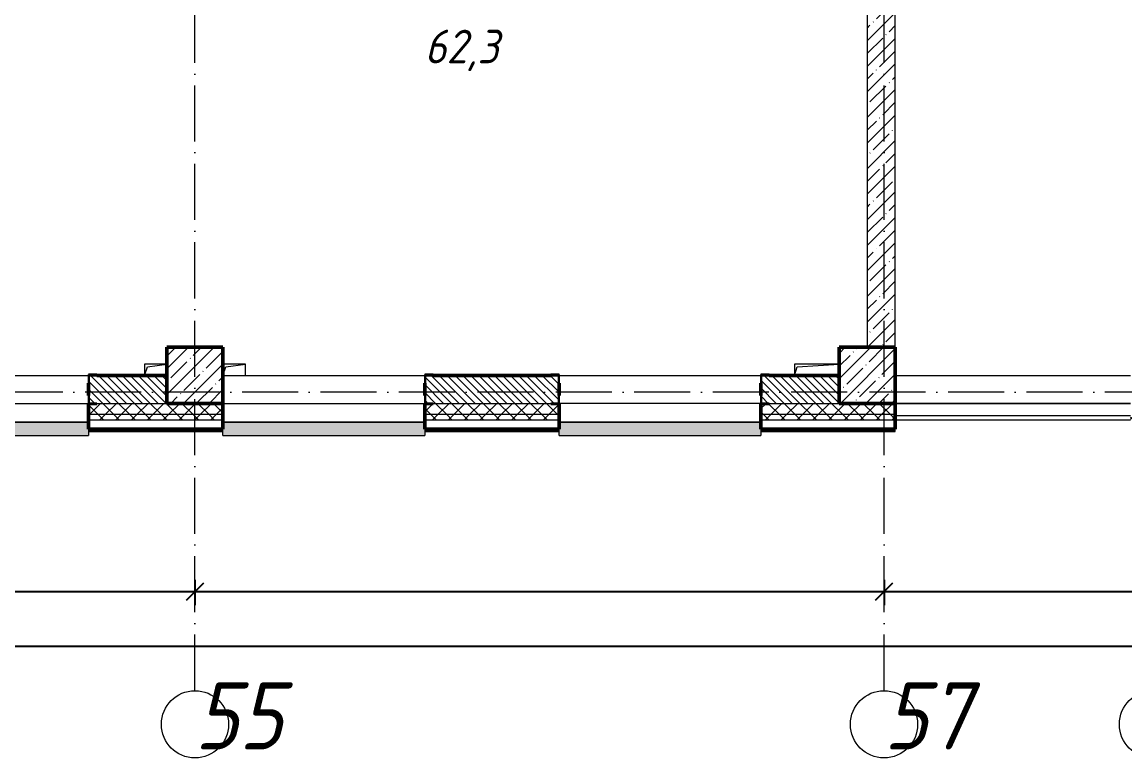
# Model space of a CAD drawing. Header units: millimetres. Extents: x -401725 to 250493, y 305116 to 802890.
# Drawn here: x -102908 to -93065, y 453933 to 460499 of the extents above; entities that cross this region are included whole.
import ezdxf

# ---------------------------------------------------------------- set-up
doc = ezdxf.new("R2010")
doc.units = ezdxf.units.MM
doc.linetypes.add('50_200_ШТРИХ_1Т_ш5_п1_п1_', pattern=[700, 500, -100, 0, -100])
for name, color, linetype, lineweight in [('A-____-____-DIMS', 7, 'Continuous', 9), ('A-GENM-____-MCUT', 7, 'Continuous', 25), ('A-GENM-____-OTLN', 7, 'Continuous', 9), ('A-GENM-____-OTLN-1', 7, 'Continuous', 25), ('A-GLAZ-____-OTLN', 7, 'Continuous', 9), ('A-WALL-____-MCUT-1', 7, 'Continuous', 9), ('A-WALL-____-MCUT-2', 7, 'Continuous', 50), ('A-WALL-____-MCUT-3', 7, 'Continuous', 9), ('A-WALL-____-OTLN', 7, 'Continuous', 9), ('A-WALL-____-PATT-1', 7, 'Continuous', 9), ('A-WALL-FNSH-MCUT-1', 7, 'Continuous', 9), ('S-COLS-____-MCUT', 7, 'Continuous', 50), ('S-COLS-____-OTLN', 7, 'Continuous', 9), ('S-GRID-____-IDEN', 7, 'Continuous', 9), ('S-GRID-____-OTLN-1', 7, '50_200_ШТРИХ_1Т_ш5_п1_п1_', 9)]:
    doc.layers.add(name, color=color, linetype=linetype, lineweight=lineweight)
doc.layers.add('A-AREA-IDEN-1', color=7, linetype='Continuous', lineweight=9, true_color=0x000000)
doc.layers.add('A-GLAZ-____-OTLN-1', color=7, linetype='Continuous', lineweight=9, true_color=0xc0c0c0)
doc.styles.add('ISOCPEUR_I', font='isocpeui.ttf', dxfattribs={"width": 0.9, "height": 2.5})
doc.dimstyles.new('ISO-2_5_0_9К_БОЛЬШОЙ_ОСИ', dxfattribs={"dimscale": 304.8, "dimtxt": 248.995294, "dimasz": 0.492126, "dimexe": 0.393701, "dimexo": 0, "dimgap": 0, "dimtad": 1, "dimdec": 0, "dimzin": 0, "dimdsep": 46, "dimtxsty": 'ISOCPEUR_I', "dimblk1": 'OBLIQUE', "dimblk2": 'OBLIQUE', "dimsah": 1, "dimcen": 0.09, "dimdle": 0.393701, "dimazin": 0, "dimtfac": 1, "dimtdec": 4, "dimtix": 1, "dimtmove": 0, "dimatfit": 3, "dimfxl": 1, "dimtvp": 1, "dimtolj": 1, "dimtzin": 0, "dimarcsym": 2})
pattern_1 = [(135, (-176515.067, 459015.94), (-35.35534, -35.35534), [])]
pattern_2 = [(45, (-176515.07, 459015.94), (-70.71068, 70.71068), []), (135, (-176515.07, 459015.94), (-70.71068, -70.71068), [])]

# ---------------------------------------------------------------- blocks, each defined once
blk = doc.blocks.new('BSC_Колонна _Прямоугольная - 500х500-V64-АР1_План отверстий 1 этажа в осях 1-64_А-ГГ')
at = {"layer": 'S-COLS-____-OTLN'}
h = blk.add_hatch(dxfattribs=at)
h.set_pattern_fill('FP_96', color=256, style=0, pattern_type=2)
h.set_pattern_definition([(45, (-75150, 1668.96), (-114.04925, 114.04925), []), (45, (-75035.95, 1668.96), (-114.04925, 114.04925), [201.613, -40.323, 3.353, -36.97])])
h.paths.add_polyline_path([(-250, -250), (250, -250), (250, 250), (-250, 250)], flags=0)
at = {"layer": 'S-COLS-____-MCUT'}
for p, q in [((250, 250), (-250, 250)), ((-250, 250), (-250, -250)), ((250, -250), (250, 250)), ((-250, -250), (250, -250))]:
    blk.add_line(p, q, dxfattribs=at)
blk = doc.blocks.new('BSC_Колонна _Прямоугольная - 500х500-V102-АР1_План отверстий 1 этажа в осях 1-64_А-ГГ')
at = {"layer": 'S-COLS-____-OTLN'}
h = blk.add_hatch(dxfattribs=at)
h.set_pattern_fill('FP_134', color=256, style=0, pattern_type=2)
h.set_pattern_definition([(45, (-81150, 1668.96), (-114.04925, 114.04925), []), (45, (-81035.95, 1668.96), (-114.04925, 114.04925), [201.613, -40.323, 3.353, -36.97])])
h.paths.add_polyline_path([(-250, -250), (250, -250), (250, 250), (-250, 250)], flags=0)
at = {"layer": 'S-COLS-____-MCUT'}
for p, q in [((250, 250), (-250, 250)), ((-250, 250), (-250, -250)), ((250, -250), (250, 250)), ((-250, -250), (250, -250))]:
    blk.add_line(p, q, dxfattribs=at)
blk = doc.blocks.new('Фахверк_СКБ_Уголок - 250_2700-27497298-АР1_План отверстий 1 этажа в осях 1-64_А-ГГ')
at = {"layer": 'A-GENM-____-MCUT'}
for p, q in [((200, 181), (125, 181)), ((125, 181), (125, 106)), ((125, 106), (131, 106)), ((131, 106), (131, 175)), ((131, 175), (200, 175)), ((200, 175), (200, 181)), ((131, -6), (125, -6)), ((125, -6), (125, -81)), ((125, -81), (200, -81)), ((131, -75), (131, -6)), ((200, -75), (131, -75)), ((200, -81), (200, -75))]:
    blk.add_line(p, q, dxfattribs=at)
blk = doc.blocks.new('AR_Отверстие прямоугольное _в плите_ - AR_Отверстие прямоугольное _в плите_-30511751-АР1_План отверстий 1 этажа в осях 1-64_А-ГГ')
at = {"layer": 'A-GENM-____-OTLN'}
for p, q in [((200, 50), (-200, 50)), ((-200, 50), (-200, -50)), ((-200, -50), (-175, 25)), ((-175, 25), (200, 50))]:
    blk.add_line(p, q, dxfattribs=at)
blk = doc.blocks.new('AR_Отверстие прямоугольное _в плите_ - AR_Отверстие прямоугольное _в плите_-30511715-АР1_План отверстий 1 этажа в осях 1-64_А-ГГ')
at = {"layer": 'A-GENM-____-OTLN'}
for p, q in [((100, 50), (-100, 50)), ((-100, 50), (-100, -50)), ((-100, -50), (-75, 25)), ((-75, 25), (100, 50))]:
    blk.add_line(p, q, dxfattribs=at)
blk = doc.blocks.new('AR_Отверстие прямоугольное _в плите_ - AR_Отверстие прямоугольное _в плите_-V170-АР1_План отверстий 1 этажа в осях 1-64_А-ГГ')
at = {"layer": 'A-GENM-____-OTLN'}
for p, q in [((100, 50), (-100, 50)), ((-100, -50), (-75, 25)), ((-75, 25), (100, 50)), ((100, -50), (100, 50))]:
    blk.add_line(p, q, dxfattribs=at)
blk = doc.blocks.new('Отлив_СКБ - Отлив витража_120_НВФ-V210-АР1_План отверстий 1 этажа в осях 1-64_А-ГГ')
at = {"layer": 'A-GLAZ-____-OTLN-1'}
for points in [[(0, -2), (1800, -2), (1800, 0), (0, 0)], [(51.1, -120), (1800, -120), (1800, -2), (0, -2), (0, -120)]]:
    blk.add_hatch(color=256, dxfattribs=at).paths.add_polyline_path(points, flags=0)
at = {"layer": 'A-GLAZ-____-OTLN'}
for p, q in [((0, 0), (1800, 0)), ((1800, -2), (0, -2)), ((0, -120), (0, -83)), ((1800, -83), (1800, -120)), ((0, -120), (1800, -120))]:
    blk.add_line(p, q, dxfattribs=at)
blk = doc.blocks.new('Ось сетки - Круг_Ø6_00__ISO-2_5_0_9K_-25732049-АР1_План отверстий 1 этажа в осях 1-64_А-ГГ')
at = {"layer": 'S-GRID-____-IDEN'}
blk.add_circle((0, 0), 3, dxfattribs=at)
blk = doc.blocks.new('_Oblique')
at = {"color": 0, "linetype": 'ByBlock', "lineweight": -2}
blk.add_line((-0.5, -0.5), (0.5, 0.5), dxfattribs=at)
blk = doc.blocks.new('*D13344')
at = {"layer": 'A-____-____-DIMS', "color": 0, "lineweight": -2, "transparency": 16777216}
for p, q in [((-104365.1, 455523.5), (-104365.1, 455297.4)), ((-101365.1, 455523.5), (-101365.1, 455297.4)), ((-104485.1, 455417.4), (-101245.1, 455417.4))]:
    blk.add_line(p, q, dxfattribs=at)
at = {"layer": 'Defpoints', "color": 0, "transparency": 16777216}
for p in [(-104365.1, 455523.5), (-101365.1, 455523.5), (-101365.1, 455417.4)]:
    blk.add_point(p, dxfattribs=at)
at = {"layer": 'A-____-____-DIMS', "color": 0, "lineweight": -2, "transparency": 16777216, "xscale": 150, "yscale": 150, "zscale": 150, "rotation": 180}
blk.add_blockref('_Oblique', (-104365.1, 455417.4), dxfattribs=at)
at = {"layer": 'A-____-____-DIMS', "color": 0, "lineweight": -2, "transparency": 16777216, "xscale": 150, "yscale": 150, "zscale": 150}
blk.add_blockref('_Oblique', (-101365.1, 455417.4), dxfattribs=at)
at = {"layer": 'A-____-____-DIMS', "color": 0, "transparency": 16777216, "insert": (-102865.1, 455418.7), "char_height": 2.5, "width": 758.478, "attachment_point": 5, "style": 'ISOCPEUR_I'}
blk.add_mtext('\\A1;3000', dxfattribs=at)
blk = doc.blocks.new('*D13345')
at = {"layer": 'A-____-____-DIMS', "color": 0, "lineweight": -2, "transparency": 16777216}
for p, q in [((-101365.1, 455523.5), (-101365.1, 455297.4)), ((-95215.1, 455523.5), (-95215.1, 455297.4)), ((-101485.1, 455417.4), (-95095.1, 455417.4))]:
    blk.add_line(p, q, dxfattribs=at)
at = {"layer": 'Defpoints', "color": 0, "transparency": 16777216}
for p in [(-101365.1, 455523.5), (-95215.1, 455523.5), (-95215.1, 455417.4)]:
    blk.add_point(p, dxfattribs=at)
at = {"layer": 'A-____-____-DIMS', "color": 0, "lineweight": -2, "transparency": 16777216, "xscale": 150, "yscale": 150, "zscale": 150, "rotation": 180}
blk.add_blockref('_Oblique', (-101365.1, 455417.4), dxfattribs=at)
at = {"layer": 'A-____-____-DIMS', "color": 0, "lineweight": -2, "transparency": 16777216, "xscale": 150, "yscale": 150, "zscale": 150}
blk.add_blockref('_Oblique', (-95215.1, 455417.4), dxfattribs=at)
at = {"layer": 'A-____-____-DIMS', "color": 0, "transparency": 16777216, "insert": (-98290.1, 455418.7), "char_height": 2.5, "width": 701.018, "attachment_point": 5, "style": 'ISOCPEUR_I'}
blk.add_mtext('\\A1;6150', dxfattribs=at)
blk = doc.blocks.new('*D13346')
at = {"layer": 'A-____-____-DIMS', "color": 0, "lineweight": -2, "transparency": 16777216}
for p, q in [((-95215.1, 455523.5), (-95215.1, 455297.4)), ((-92815.1, 455523.5), (-92815.1, 455297.4)), ((-95335.1, 455417.4), (-92695.1, 455417.4))]:
    blk.add_line(p, q, dxfattribs=at)
at = {"layer": 'Defpoints', "color": 0, "transparency": 16777216}
for p in [(-95215.1, 455523.5), (-92815.1, 455523.5), (-92815.1, 455417.4)]:
    blk.add_point(p, dxfattribs=at)
at = {"layer": 'A-____-____-DIMS', "color": 0, "lineweight": -2, "transparency": 16777216, "xscale": 150, "yscale": 150, "zscale": 150, "rotation": 180}
blk.add_blockref('_Oblique', (-95215.1, 455417.4), dxfattribs=at)
at = {"layer": 'A-____-____-DIMS', "color": 0, "lineweight": -2, "transparency": 16777216, "xscale": 150, "yscale": 150, "zscale": 150}
blk.add_blockref('_Oblique', (-92815.1, 455417.4), dxfattribs=at)
at = {"layer": 'A-____-____-DIMS', "color": 0, "transparency": 16777216, "insert": (-94015.1, 455418.7), "char_height": 2.5, "width": 781.462, "attachment_point": 5, "style": 'ISOCPEUR_I'}
blk.add_mtext('\\A1;2400', dxfattribs=at)
blk = doc.blocks.new('*D13351')
at = {"layer": 'A-____-____-DIMS', "color": 0, "lineweight": -2, "transparency": 16777216}
for p, q in [((-178865.1, 455035.3), (-178865.1, 454809.2)), ((-75365.1, 455035.3), (-75365.1, 454809.2)), ((-178985.1, 454929.2), (-75245.1, 454929.2))]:
    blk.add_line(p, q, dxfattribs=at)
at = {"layer": 'Defpoints', "color": 0, "transparency": 16777216}
for p in [(-178865.1, 455035.3), (-75365.1, 455035.3), (-75365.1, 454929.2)]:
    blk.add_point(p, dxfattribs=at)
at = {"layer": 'A-____-____-DIMS', "color": 0, "lineweight": -2, "transparency": 16777216, "xscale": 150, "yscale": 150, "zscale": 150, "rotation": 180}
blk.add_blockref('_Oblique', (-178865.1, 454929.2), dxfattribs=at)
at = {"layer": 'A-____-____-DIMS', "color": 0, "lineweight": -2, "transparency": 16777216, "xscale": 150, "yscale": 150, "zscale": 150}
blk.add_blockref('_Oblique', (-75365.1, 454929.2), dxfattribs=at)
at = {"layer": 'A-____-____-DIMS', "color": 0, "transparency": 16777216, "insert": (-127115.1, 454930.5), "char_height": 2.5, "width": 1080.257, "attachment_point": 5, "style": 'ISOCPEUR_I'}
blk.add_mtext('\\A1;103500', dxfattribs=at)

msp = doc.modelspace()

# ---------------------------------------------------------------- hatches: boundary and pattern name
at = {"layer": 'A-WALL-____-PATT-1'}
h = msp.add_hatch(dxfattribs=at)
h.set_pattern_fill('FP_27', color=256, style=0, pattern_type=2)
h.set_pattern_definition([(45, (-176515.07, 459015.94), (-114.04925, 114.04925), []), (45, (-176401.02, 459015.94), (-114.04925, 114.04925), [201.612, -40.322, 3.353, -36.97])])
h.paths.add_polyline_path([(-95226.6603, 457596.983), (-95115.0675, 457596.983), (-95115.0675, 465096.983), (-95365.0675, 465096.983), (-95365.0675, 457596.983)], flags=0)
h = msp.add_hatch(dxfattribs=at)
h.set_pattern_fill('FP_6', color=256, style=0, pattern_type=2)
h.set_pattern_definition(pattern_1)
h.paths.add_polyline_path([(-102296.5175, 457096.983), (-101615.0675, 457096.983), (-101615.0675, 457346.983), (-102309.0675, 457346.983), (-102309.0675, 457277.983), (-102315.0675, 457277.983), (-102315.0675, 457165.983), (-102309.0675, 457165.983), (-102309.0675, 457096.983)], flags=0)
h = msp.add_hatch(dxfattribs=at)
h.set_pattern_fill('FP_6', color=256, style=0, pattern_type=2)
h.set_pattern_definition(pattern_1)
h.paths.add_polyline_path([(-95615.0675, 457096.983), (-95615.0675, 457346.983), (-96309.0675, 457346.983), (-96309.0675, 457277.983), (-96315.0675, 457277.983), (-96315.0675, 457165.983), (-96309.0675, 457165.983), (-96309.0675, 457096.983), (-96110.3925, 457096.983)], flags=0)
h.paths.add_polyline_path([(-98761.5889, 457096.983), (-98121.0675, 457096.983), (-98121.0675, 457165.983), (-98115.0675, 457165.983), (-98115.0675, 457277.983), (-98121.0675, 457277.983), (-98121.0675, 457346.983), (-99309.0675, 457346.983), (-99309.0675, 457277.983), (-99315.0675, 457277.983), (-99315.0675, 457165.983), (-99309.0675, 457165.983), (-99309.0675, 457096.983), (-99240.0675, 457096.983)], flags=0)
h = msp.add_hatch(dxfattribs=at)
h.set_pattern_fill('FP_1', color=256, style=0, pattern_type=2)
h.set_pattern_definition(pattern_2)
h.paths.add_polyline_path([(-75784.5532, 456996.983), (-75265.0675, 456996.983), (-75265.0675, 457096.983), (-84290.0675, 457096.983), (-84290.0675, 457090.983), (-84365.0675, 457090.983), (-84365.0675, 456996.983), (-77552.0174, 456996.983)], flags=0)
h.paths.add_polyline_path([(-86389.3389, 456996.983), (-86165.0675, 456996.983), (-86165.0675, 457090.983), (-86240.0675, 457090.983), (-86240.0675, 457096.983), (-91015.0675, 457096.983), (-91015.0675, 456996.983), (-87273.071, 456996.983)], flags=0)
h.paths.add_polyline_path([(-92415.0675, 456996.983), (-92415.0675, 457096.983), (-93015.0675, 457096.983), (-93015.0675, 456996.983)], flags=0)
h.paths.add_polyline_path([(-95115.0675, 456996.983), (-95115.0675, 457096.983), (-96240.0675, 457096.983), (-96240.0675, 457090.983), (-96315.0675, 457090.983), (-96315.0675, 456996.983), (-95226.6603, 456996.983)], flags=0)
h.paths.add_polyline_path([(-98115.0675, 456996.983), (-98115.0675, 457090.983), (-98190.0675, 457090.983), (-98190.0675, 457096.983), (-99240.0675, 457096.983), (-99240.0675, 457090.983), (-99315.0675, 457090.983), (-99315.0675, 456996.983), (-98761.5889, 456996.983)], flags=0)
h.paths.add_polyline_path([(-102240.0675, 456996.983), (-101115.0675, 456996.983), (-101115.0675, 457096.983), (-102240.0675, 457096.983), (-102240.0675, 457090.983), (-102315.0675, 457090.983), (-102315.0675, 456996.983), (-102296.5175, 456996.983)], flags=0)
h.paths.add_polyline_path([(-104115.0675, 456996.983), (-104115.0675, 457096.983), (-105440.0675, 457096.983), (-105440.0675, 457090.983), (-105515.0675, 457090.983), (-105515.0675, 456996.983), (-104947.7139, 456996.983)], flags=0)
h.paths.add_polyline_path([(-107598.9103, 456996.983), (-107315.0675, 456996.983), (-107315.0675, 457090.983), (-107390.0675, 457090.983), (-107390.0675, 457096.983), (-108440.0675, 457096.983), (-108440.0675, 457090.983), (-108515.0675, 457090.983), (-108515.0675, 456996.983), (-107665.0675, 456996.983)], flags=0)
h.paths.add_polyline_path([(-113785.0353, 456996.983), (-113315.0675, 456996.983), (-113315.0675, 457090.983), (-113390.0675, 457090.983), (-113390.0675, 457096.983), (-114440.0675, 457096.983), (-114440.0675, 457090.983), (-114515.0675, 457090.983), (-114515.0675, 456996.983), (-114165.0675, 456996.983)], flags=0)
h.paths.add_polyline_path([(-116315.0675, 456996.983), (-116315.0675, 457090.983), (-116390.0675, 457090.983), (-116390.0675, 457096.983), (-117440.0675, 457096.983), (-117440.0675, 457090.983), (-117515.0675, 457090.983), (-117515.0675, 456996.983), (-116436.2318, 456996.983)], flags=0)
h.paths.add_polyline_path([(-119971.1603, 456996.983), (-119315.0675, 456996.983), (-119315.0675, 457090.983), (-119390.0675, 457090.983), (-119390.0675, 457096.983), (-120440.0675, 457096.983), (-120440.0675, 457090.983), (-120515.0675, 457090.983), (-120515.0675, 456996.983), (-120440.0675, 456996.983)], flags=0)
h.paths.add_polyline_path([(-122622.3568, 456996.983), (-122315.0675, 456996.983), (-122315.0675, 457090.983), (-122390.0675, 457090.983), (-122390.0675, 457096.983), (-123440.0675, 457096.983), (-123440.0675, 457090.983), (-123515.0675, 457090.983), (-123515.0675, 456996.983), (-122665.0675, 456996.983)], flags=0)
h.paths.add_polyline_path([(-126165.0675, 456996.983), (-125315.0675, 456996.983), (-125315.0675, 457090.983), (-125390.0675, 457090.983), (-125390.0675, 457096.983), (-126440.0675, 457096.983), (-126440.0675, 457090.983), (-126515.0675, 457090.983), (-126515.0675, 456996.983), (-126440.0675, 456996.983)], flags=0)
h.paths.add_polyline_path([(-128321.0675, 456996.983), (-128315.0675, 456996.983), (-128315.0675, 457090.983), (-128390.0675, 457090.983), (-128390.0675, 457096.983), (-129440.0675, 457096.983), (-129440.0675, 457090.983), (-129515.0675, 457090.983), (-129515.0675, 456996.983), (-128390.0675, 456996.983)], flags=0)
h.paths.add_polyline_path([(-131459.6782, 456996.983), (-131315.0675, 456996.983), (-131315.0675, 457090.983), (-131390.0675, 457090.983), (-131390.0675, 457096.983), (-132440.0675, 457096.983), (-132440.0675, 457090.983), (-132515.0675, 457090.983), (-132515.0675, 456996.983), (-131665.0675, 456996.983)], flags=0)
h.paths.add_polyline_path([(-134390.0675, 456996.983), (-134315.0675, 456996.983), (-134315.0675, 457090.983), (-134390.0675, 457090.983), (-134390.0675, 457096.983), (-135440.0675, 457096.983), (-135440.0675, 457090.983), (-135515.0675, 457090.983), (-135515.0675, 456996.983), (-134665.0675, 456996.983)], flags=0)
h.paths.add_polyline_path([(-137645.8032, 456996.983), (-137315.0675, 456996.983), (-137315.0675, 457090.983), (-137390.0675, 457090.983), (-137390.0675, 457096.983), (-138180.0675, 457096.983), (-138180.0675, 456996.983), (-137665.0675, 456996.983)], flags=0)
h.paths.add_polyline_path([(-138200.0675, 456996.983), (-138200.0675, 457096.983), (-138719.0675, 457096.983), (-138719.0675, 456996.983), (-138529.5354, 456996.983)], flags=0)
h.paths.add_polyline_path([(-150018.0532, 456996.983), (-149515.0675, 456996.983), (-149515.0675, 457090.983), (-149590.0675, 457090.983), (-149590.0675, 457096.983), (-150719.0675, 457096.983), (-150719.0675, 456996.983)], flags=0)
h.paths.add_polyline_path([(-152590.0675, 456996.983), (-152515.0675, 456996.983), (-152515.0675, 457090.983), (-152590.0675, 457090.983), (-152590.0675, 457096.983), (-153640.0675, 457096.983), (-153640.0675, 457090.983), (-153715.0675, 457090.983), (-153715.0675, 457096.983), (-153719.0675, 457096.983), (-153719.0675, 456996.983), (-153552.9818, 456996.983)], flags=0)
h.paths.add_polyline_path([(-155515.0675, 456996.983), (-155515.0675, 457090.983), (-155590.0675, 457090.983), (-155590.0675, 457096.983), (-156719.0675, 457096.983), (-156719.0675, 456996.983), (-156204.1782, 456996.983)], flags=0)
h.paths.add_polyline_path([(-158515.0675, 456996.983), (-158515.0675, 457090.983), (-158590.0675, 457090.983), (-158590.0675, 457096.983), (-159719.0675, 457096.983), (-159719.0675, 456996.983), (-158855.3747, 456996.983)], flags=0)
h.paths.add_polyline_path([(-162115.0675, 456996.983), (-161515.0675, 456996.983), (-161515.0675, 457090.983), (-161590.0675, 457090.983), (-161590.0675, 457096.983), (-162640.0675, 457096.983), (-162640.0675, 457090.983), (-162715.0675, 457090.983), (-162715.0675, 457096.983), (-162719.0675, 457096.983), (-162719.0675, 456996.983), (-162390.3032, 456996.983)], flags=0)
h.paths.add_polyline_path([(-163721.0675, 456996.983), (-163715.0675, 456996.983), (-163715.0675, 457090.983), (-163790.0675, 457090.983), (-163790.0675, 457096.983), (-169040.0675, 457096.983), (-169040.0675, 457090.983), (-169115.0675, 457090.983), (-169115.0675, 456996.983), (-163790.0675, 456996.983)], flags=0)
h.paths.add_polyline_path([(-171227.6247, 456996.983), (-170111.0675, 456996.983), (-170111.0675, 457096.983), (-170115.0675, 457096.8941), (-170115.0675, 457090.983), (-170190.0675, 457090.983), (-170190.0675, 457096.983), (-174615.0675, 457096.983), (-174615.0675, 456996.983), (-172995.089, 456996.983)], flags=0)
h.paths.add_polyline_path([(-176015.0675, 456996.983), (-176015.0675, 457096.983), (-176615.0675, 457096.983), (-176615.0675, 456996.983), (-176530.0175, 456996.983)], flags=0)
h.paths.add_polyline_path([(-178965.0675, 456996.983), (-178715.0675, 456996.983), (-178715.0675, 457096.983), (-178965.0675, 457096.983)], flags=0)
h = msp.add_hatch(dxfattribs=at)
h.set_pattern_fill('FP_1', color=256, style=0, pattern_type=2)
h.set_pattern_definition(pattern_2)
h.paths.add_polyline_path([(-75784.5532, 456946.983), (-75165.0675, 456946.983), (-75165.0675, 456996.983), (-84365.0675, 456996.983), (-84365.0675, 456946.983), (-77552.0174, 456946.983)], flags=0)
h.paths.add_polyline_path([(-87273.071, 456946.983), (-86165.0675, 456946.983), (-86165.0675, 456996.983), (-91015.0675, 456996.983), (-91015.0675, 456946.983), (-88156.8032, 456946.983)], flags=0)
h.paths.add_polyline_path([(-93015.0675, 456946.983), (-92415.0675, 456946.983), (-92415.0675, 456996.983), (-93015.0675, 456996.983)], flags=0)
h.paths.add_polyline_path([(-96315.0675, 456946.983), (-95115.0675, 456946.983), (-95115.0675, 456996.983), (-96315.0675, 456996.983)], flags=0)
h.paths.add_polyline_path([(-98761.5889, 456946.983), (-98115.0675, 456946.983), (-98115.0675, 456996.983), (-99315.0675, 456996.983), (-99315.0675, 456946.983)], flags=0)
h.paths.add_polyline_path([(-102296.5175, 456946.983), (-101115.0675, 456946.983), (-101115.0675, 456996.983), (-102315.0675, 456996.983), (-102315.0675, 456946.983)], flags=0)
h.paths.add_polyline_path([(-104115.0675, 456946.983), (-104115.0675, 456996.983), (-105515.0675, 456996.983), (-105515.0675, 456946.983), (-104947.7139, 456946.983)], flags=0)
h.paths.add_polyline_path([(-107315.0675, 456946.983), (-107315.0675, 456996.983), (-108515.0675, 456996.983), (-108515.0675, 456946.983), (-107598.9103, 456946.983)], flags=0)
h.paths.add_polyline_path([(-114515.0675, 456946.983), (-113315.0675, 456946.983), (-113315.0675, 456996.983), (-114515.0675, 456996.983)], flags=0)
h.paths.add_polyline_path([(-116315.0675, 456946.983), (-116315.0675, 456996.983), (-117515.0675, 456996.983), (-117515.0675, 456946.983), (-116436.2318, 456946.983)], flags=0)
h.paths.add_polyline_path([(-119971.1603, 456946.983), (-119315.0675, 456946.983), (-119315.0675, 456996.983), (-120515.0675, 456996.983), (-120515.0675, 456946.983)], flags=0)
h.paths.add_polyline_path([(-122315.0675, 456946.983), (-122315.0675, 456996.983), (-123515.0675, 456996.983), (-123515.0675, 456946.983), (-122622.3568, 456946.983)], flags=0)
h.paths.add_polyline_path([(-125315.0675, 456946.983), (-125315.0675, 456996.983), (-126515.0675, 456996.983), (-126515.0675, 456946.983), (-126157.2854, 456946.983)], flags=0)
h.paths.add_polyline_path([(-128315.0675, 456946.983), (-128315.0675, 456996.983), (-129515.0675, 456996.983), (-129515.0675, 456946.983), (-128808.4818, 456946.983)], flags=0)
h.paths.add_polyline_path([(-132515.0675, 456946.983), (-131315.0675, 456946.983), (-131315.0675, 456996.983), (-132515.0675, 456996.983)], flags=0)
h.paths.add_polyline_path([(-135515.0675, 456946.983), (-134315.0675, 456946.983), (-134315.0675, 456996.983), (-135515.0675, 456996.983)], flags=0)
h.paths.add_polyline_path([(-138180.0675, 456946.983), (-137315.0675, 456946.983), (-137315.0675, 456996.983), (-138180.0675, 456996.983)], flags=0)
h.paths.add_polyline_path([(-138719.0675, 456946.983), (-138200.0675, 456946.983), (-138200.0675, 456996.983), (-138719.0675, 456996.983)], flags=0)
h.paths.add_polyline_path([(-150018.0532, 456946.983), (-149515.0675, 456946.983), (-149515.0675, 456996.983), (-150719.0675, 456996.983), (-150719.0675, 456946.983)], flags=0)
h.paths.add_polyline_path([(-153719.0675, 456946.983), (-152515.0675, 456946.983), (-152515.0675, 456996.983), (-153719.0675, 456996.983)], flags=0)
h.paths.add_polyline_path([(-156719.0675, 456946.983), (-155515.0675, 456946.983), (-155515.0675, 456996.983), (-156719.0675, 456996.983)], flags=0)
h.paths.add_polyline_path([(-158515.0675, 456946.983), (-158515.0675, 456996.983), (-159719.0675, 456996.983), (-159719.0675, 456946.983), (-158855.3747, 456946.983)], flags=0)
h.paths.add_polyline_path([(-161515.0675, 456946.983), (-161515.0675, 456996.983), (-162719.0675, 456996.983), (-162719.0675, 456946.983), (-162390.3032, 456946.983)], flags=0)
h.paths.add_polyline_path([(-164157.7675, 456946.983), (-163715.0675, 456946.983), (-163715.0675, 456996.983), (-169115.0675, 456996.983), (-169115.0675, 456946.983), (-165925.2318, 456946.983)], flags=0)
h.paths.add_polyline_path([(-171227.6247, 456946.983), (-170111.0675, 456946.983), (-170111.0675, 456996.983), (-174615.0675, 456996.983), (-174615.0675, 456946.983), (-172995.089, 456946.983)], flags=0)
h.paths.add_polyline_path([(-176015.0675, 456946.983), (-176015.0675, 456996.983), (-176615.0675, 456996.983), (-176615.0675, 456946.983), (-176530.0175, 456946.983)], flags=0)
h.paths.add_polyline_path([(-178965.0675, 456946.983), (-178715.0675, 456946.983), (-178715.0675, 456996.983), (-178965.0675, 456996.983)], flags=0)
h = msp.add_hatch(dxfattribs=at)
h.set_pattern_fill('FP_3', color=256, style=0, pattern_type=2)
h.set_pattern_definition([(45, (-176515.07, 459015.94), (-85.53659, 85.53659), []), (45, (-176458.04, 459015.94), (-85.53659, 85.53659), [])])
h.paths.add_polyline_path([(-75035.0675, 456846.983), (-75035.0675, 456866.983), (-84365.0675, 456866.983), (-84365.0675, 456846.983), (-75784.5532, 456846.983)], flags=0)
h.paths.add_polyline_path([(-86389.3389, 456846.983), (-86165.0675, 456846.983), (-86165.0675, 456866.983), (-91015.0675, 456866.983), (-91015.0675, 456846.983), (-87273.071, 456846.983)], flags=0)
h.paths.add_polyline_path([(-92415.0675, 456846.983), (-92415.0675, 456866.983), (-93015.0675, 456866.983), (-93015.0675, 456846.983)], flags=0)
h.paths.add_polyline_path([(-96315.0675, 456846.983), (-95115.0675, 456846.983), (-95115.0675, 456866.983), (-96315.0675, 456866.983)], flags=0)
h.paths.add_polyline_path([(-98115.0675, 456846.983), (-98115.0675, 456866.983), (-99315.0675, 456866.983), (-99315.0675, 456846.983), (-98761.5889, 456846.983)], flags=0)
h.paths.add_polyline_path([(-101115.0675, 456846.983), (-101115.0675, 456866.983), (-102315.0675, 456866.983), (-102315.0675, 456846.983), (-102296.5175, 456846.983)], flags=0)
h.paths.add_polyline_path([(-104115.0675, 456846.983), (-104115.0675, 456866.983), (-104630.0675, 456866.983), (-104630.0675, 456846.983)], flags=0)

# ---------------------------------------------------------------- linework, layer by layer
at = {"layer": 'A-WALL-____-MCUT-1'}
for p, q in [((-95365.0675, 465096.983), (-95365.0675, 457596.983)), ((-95115.0675, 457596.983), (-95115.0675, 464846.983))]:
    msp.add_line(p, q, dxfattribs=at)
at = {"layer": 'A-WALL-____-MCUT-2'}
for p, q in [((-101615.0675, 457346.983), (-102240.0675, 457346.983)), ((-98190.0675, 457346.983), (-99240.0675, 457346.983)), ((-95615.0675, 457346.983), (-96240.0675, 457346.983)), ((-102315.0675, 457277.983), (-102315.0675, 457165.983)), ((-99315.0675, 457277.983), (-99315.0675, 457165.983)), ((-98115.0675, 457165.983), (-98115.0675, 457277.983)), ((-96315.0675, 457277.983), (-96315.0675, 457165.983)), ((-102315.0675, 457090.983), (-102315.0675, 456866.983)), ((-101115.0675, 456866.983), (-101115.0675, 457096.983)), ((-99315.0675, 457090.983), (-99315.0675, 456866.983)), ((-98115.0675, 456866.983), (-98115.0675, 457090.983)), ((-96315.0675, 457090.983), (-96315.0675, 456866.983)), ((-95115.0675, 456866.983), (-95115.0675, 457096.983)), ((-102315.0675, 456866.983), (-101115.0675, 456866.983)), ((-99315.0675, 456866.983), (-98115.0675, 456866.983)), ((-96315.0675, 456866.983), (-95115.0675, 456866.983))]:
    msp.add_line(p, q, dxfattribs=at)
at = {"layer": 'A-WALL-____-MCUT-3'}
for p, q in [((-102240.0675, 457096.983), (-101615.0675, 457096.983)), ((-99240.0675, 457096.983), (-98190.0675, 457096.983)), ((-96240.0675, 457096.983), (-95615.0675, 457096.983)), ((-101115.0675, 456996.983), (-102315.0675, 456996.983)), ((-101115.0675, 456946.983), (-102315.0675, 456946.983)), ((-98115.0675, 456996.983), (-99315.0675, 456996.983)), ((-98115.0675, 456946.983), (-99315.0675, 456946.983)), ((-95115.0675, 456996.983), (-96315.0675, 456996.983)), ((-95115.0675, 456946.983), (-96315.0675, 456946.983))]:
    msp.add_line(p, q, dxfattribs=at)
at = {"layer": 'A-WALL-____-OTLN'}
for p, q in [((-104115.0675, 457346.983), (-102315.0675, 457346.983)), ((-101115.0675, 457346.983), (-99315.0675, 457346.983)), ((-98115.0675, 457346.983), (-96315.0675, 457346.983)), ((-95115.0675, 457346.983), (-93015.0675, 457346.983)), ((-104115.0675, 457096.983), (-102315.0675, 457096.983)), ((-101115.0675, 457096.983), (-99315.0675, 457096.983)), ((-96315.0675, 457096.983), (-98115.0675, 457096.983)), ((-95115.0675, 457096.983), (-93015.0675, 457096.983)), ((-93015.0675, 457096.983), (-95115.0675, 457096.983)), ((-93015.0675, 456986.983), (-95115.0675, 456986.983)), ((-93015.0675, 456946.983), (-95115.0675, 456946.983))]:
    msp.add_line(p, q, dxfattribs=at)
at = {"layer": 'A-WALL-FNSH-MCUT-1'}
for p, q in [((-102315.0675, 456866.983), (-102315.0675, 456846.983)), ((-102315.0675, 456846.983), (-101115.0675, 456846.983)), ((-101115.0675, 456846.983), (-101115.0675, 456866.983)), ((-101115.0675, 456866.983), (-101115.0675, 456866.983)), ((-99315.0675, 456866.983), (-99315.0675, 456846.983)), ((-99315.0675, 456846.983), (-98115.0675, 456846.983)), ((-98115.0675, 456846.983), (-98115.0675, 456866.983)), ((-96315.0675, 456866.983), (-96315.0675, 456846.983)), ((-96315.0675, 456846.983), (-95115.0675, 456846.983)), ((-95115.0675, 456846.983), (-95115.0675, 456866.983))]:
    msp.add_line(p, q, dxfattribs=at)
at = {"layer": 'S-GRID-____-OTLN-1'}
for p, q in [((-101365.0675, 454533.3346), (-101365.0675, 469166.4803)), ((-95215.0675, 454533.3346), (-95215.0675, 465550.9569)), ((-72440.6609, 457196.983), (-181183.8377, 457196.983)), ((-72440.6609, 457196.983), (-181183.8377, 457196.983))]:
    msp.add_line(p, q, dxfattribs=at)

# ---------------------------------------------------------------- block references
at = {"layer": 'A-GENM-____-OTLN'}
for name, p in [('AR_Отверстие прямоугольное _в плите_ - AR_Отверстие прямоугольное _в плите_-30511715-АР1_План отверстий 1 этажа в осях 1-64_А-ГГ', (-101715.0675, 457396.983)), ('AR_Отверстие прямоугольное _в плите_ - AR_Отверстие прямоугольное _в плите_-V170-АР1_План отверстий 1 этажа в осях 1-64_А-ГГ', (-101015.0675, 457396.983)), ('AR_Отверстие прямоугольное _в плите_ - AR_Отверстие прямоугольное _в плите_-30511751-АР1_План отверстий 1 этажа в осях 1-64_А-ГГ', (-95815.0675, 457396.983))]:
    msp.add_blockref(name, p, dxfattribs=at)
at = {"layer": 'A-GENM-____-OTLN-1'}
for p in [(-102440.0675, 457171.983), (-99440.0675, 457171.983), (-96440.0675, 457171.983)]:
    msp.add_blockref('Фахверк_СКБ_Уголок - 250_2700-27497298-АР1_План отверстий 1 этажа в осях 1-64_А-ГГ', p, dxfattribs=at)
at = {"layer": 'A-GENM-____-OTLN-1', "rotation": 180}
msp.add_blockref('Фахверк_СКБ_Уголок - 250_2700-27497298-АР1_План отверстий 1 этажа в осях 1-64_А-ГГ', (-97990.0675, 457271.983), dxfattribs=at)
at = {"layer": 'A-GLAZ-____-OTLN'}
for p in [(-104115.0675, 456929.983), (-101115.0675, 456929.983), (-98115.0675, 456929.983)]:
    msp.add_blockref('Отлив_СКБ - Отлив витража_120_НВФ-V210-АР1_План отверстий 1 этажа в осях 1-64_А-ГГ', p, dxfattribs=at)
at = {"layer": 'S-COLS-____-OTLN'}
for name, p in [('BSC_Колонна _Прямоугольная - 500х500-V64-АР1_План отверстий 1 этажа в осях 1-64_А-ГГ', (-101365.0675, 457346.983)), ('BSC_Колонна _Прямоугольная - 500х500-V102-АР1_План отверстий 1 этажа в осях 1-64_А-ГГ', (-95365.0675, 457346.983))]:
    msp.add_blockref(name, p, dxfattribs=at)
at = {"layer": 'S-GRID-____-IDEN', "xscale": 99.99999999999993, "yscale": 99.99999999999993, "zscale": 99.99999999999993}
for p in [(-101365.0675, 454233.3346), (-95215.0675, 454233.3346), (-92815.0675, 454233.3346)]:
    msp.add_blockref('Ось сетки - Круг_Ø6_00__ISO-2_5_0_9K_-25732049-АР1_План отверстий 1 этажа в осях 1-64_А-ГГ', p, dxfattribs=at)

# ---------------------------------------------------------------- texts
at = {"layer": 'A-AREA-IDEN-1', "insert": (-98984.8301, 460060.7356), "char_height": 300, "width": 754, "attachment_point": 8, "line_spacing_factor": 1.139951, "style": 'ISOCPEUR_I'}
msp.add_mtext('\\pxqc,t8.46667,16.93333,25.4,33.86667,42.33333,50.8,59.26667,67.73333,76.2,84.66667,93.13333,101.6,110.06667,118.53333,127,135.46667,143.93333,152.4,160.86667,169.33333,177.8,186.26667,194.73333,203.2,211.66667,220.13333,228.6,237.06667,245.53333,254,262.46667,270.93333;{62,3}', dxfattribs=at)
at = {"layer": 'S-GRID-____-IDEN', "char_height": 600, "width": 404.0505, "attachment_point": 1, "style": 'ISOCPEUR_I'}
for s, insert in [('55', (-101368.3307, 454609.363)), ('57', (-95218.3307, 454609.363))]:
    msp.add_mtext(s, dxfattribs=dict(at, insert=insert))

# ---------------------------------------------------------------- dimensions: what is measured, and where the dimension line sits
at = {"layer": 'A-____-____-DIMS'}
for base, p1, p2, override, picture, middle in [((-101365.0675, 455417.418), (-104365.0675, 455523.484), (-101365.0675, 455523.484), {"dimpost": '<>', "dimfxl": 3000}, '*D13344', (-102865.0675, 455418.668)), ((-95215.0675, 455417.418), (-101365.0675, 455523.484), (-95215.0675, 455523.484), {"dimpost": '<>', "dimfxl": 6150}, '*D13345', (-98290.0675, 455418.668)), ((-92815.0675, 455417.418), (-95215.0675, 455523.484), (-92815.0675, 455523.484), {"dimpost": '<>', "dimfxl": 2400}, '*D13346', (-94015.0675, 455418.668)), ((-75365.0675, 454929.2109), (-178865.0675, 455035.2769), (-75365.0675, 455035.2769), {"dimpost": '<>', "dimfxl": 103500}, '*D13351', (-127115.0675, 454930.4609))]:
    dim = msp.add_linear_dim(base=base, p1=p1, p2=p2, dimstyle='ISO-2_5_0_9К_БОЛЬШОЙ_ОСИ', override=override, dxfattribs=at)
    dim.commit()
    dim.dimension.update_dxf_attribs({"geometry": picture, "text_midpoint": middle})

doc.saveas('drawing.dxf')
